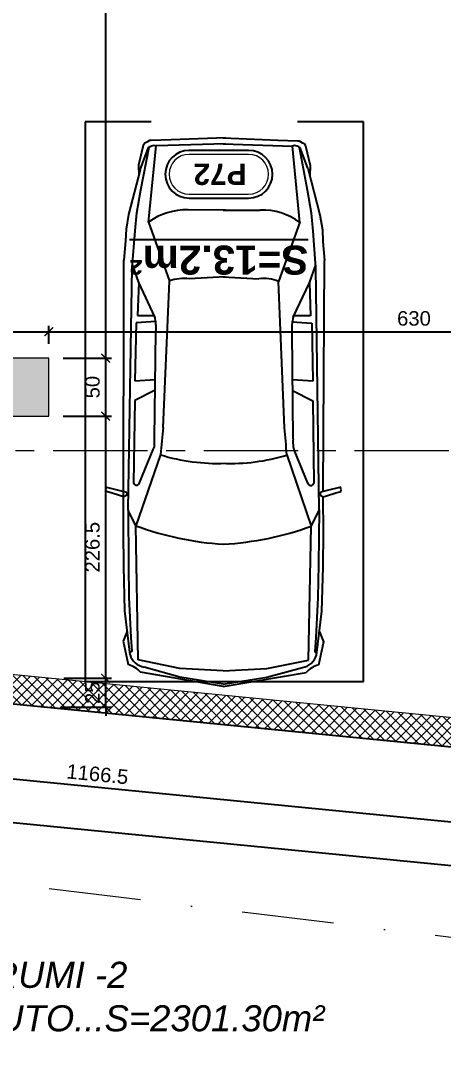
# Model space of a CAD drawing. Header units: centimetres. Extents: x 54080 to 84019, y -57712 to -39496.
# Drawn here: x 54998 to 55363, y -54622 to -53726 of the extents above; entities that cross this region are included whole.
import ezdxf
from ezdxf.enums import TextEntityAlignment as Align

# ---------------------------------------------------------------- set-up
doc = ezdxf.new("R2010")
doc.units = ezdxf.units.CM
doc.header["$LTSCALE"] = 50
doc.header["$MEASUREMENT"] = 0
for name, pattern in [('AXES', [2, 1.25, -0.25, 0.25, -0.25]), ('CACHE', [0.375, 0.25, -0.125]), ('CONTINU', [0]), ('Dot & Dashed', [335.138881, 158.75, -88.194444, 0, -88.194437])]:
    doc.linetypes.add(name, pattern=pattern)
doc.layers.get('0').update_dxf_attribs({"color": 8})
for name, color, linetype in [('AXES', 10, 'AXES'), ('BETON COUPE', 3, 'CONTINU'), ('BORD', 5, 'Continuous'), ('COTE 50ème', 1, 'Continuous'), ('FINI', 251, 'Continuous'), ('PILIER', 7, 'Continuous'), ('TEXTE', 7, 'Continuous')]:
    doc.layers.add(name, color=color, linetype=linetype)
for name, color, linetype, lineweight in [('BETON CACHE', 4, 'CACHE', 5), ('BETON HACHURE', 253, 'Continuous', 13), ('EXISTANT COUPE', 251, 'Continuous', 40), ('MACONNERIE COUPE', 7, 'Continuous', 30)]:
    doc.layers.add(name, color=color, linetype=linetype, lineweight=lineweight)
doc.layers.add('New_2D Drafting - General_Pen_No__4', color=252, linetype='Continuous', lineweight=13, true_color=0x696969)
doc.layers.add('PREFA MUR SUP TRAME', color=7, linetype='Continuous', true_color=0xd7c7ff)
doc.styles.add('BRMNAMES', font='swisseb.ttf', dxfattribs={"height": 20})
doc.styles.add('RS_TEXT_1.50', font='arial.ttf', dxfattribs={"height": 12.5})
doc.styles.add('RS_TXT_50', font='arial.ttf', dxfattribs={"height": 12.5})
doc.dimstyles.new('RS_50CM_LINEAIRE', dxfattribs={"dimscale": 5, "dimtxt": 12.5, "dimasz": 1.5, "dimexe": 1, "dimexo": 2.5, "dimgap": 1, "dimtad": 1, "dimdec": 1, "dimrnd": 0.5, "dimdsep": 46, "dimtxsty": 'RS_TXT_50', "dimblk1": 'ARCHTICK', "dimblk2": 'ARCHTICK', "dimsah": 1, "dimcen": 2.5, "dimdle": 1, "dimclrt": 4, "dimadec": 0, "dimazin": 2, "dimtfac": 1, "dimtdec": 1, "dimtix": 1, "dimtmove": 2, "dimatfit": 3, "dimfxl": 1, "dimtolj": 1, "dimtzin": 0, "dimarcsym": 0})

# ---------------------------------------------------------------- blocks, each defined once
blk = doc.blocks.new('A$C99aa3423')
at = {"layer": 'AXES', "lineweight": 5, "ltscale": 1.3}
blk.add_line((3195, -3235), (-1985, -3235), dxfattribs=at)
blk = doc.blocks.new('_ArchTick')
at = {"color": 0, "linetype": 'ByBlock', "const_width": 0.15}
blk.add_lwpolyline([(-0.5, -0.5), (0.5, 0.5)], dxfattribs=at)
blk = doc.blocks.new('*D1073')
at = {"layer": 'COTE 50ème', "color": 0, "lineweight": -2, "ltscale": 0.5, "transparency": 16777216}
for p, q in [((55071.72, -54293.67), (55071.72, -54286.17)), ((55035.75, -54293.67), (55076.72, -54293.67)), ((55071.72, -54318.55), (55071.72, -54293.67)), ((55033.31, -54318.55), (55076.72, -54318.55)), ((55071.72, -54318.55), (55071.72, -54326.05))]:
    blk.add_line(p, q, dxfattribs=at)
at = {"layer": 'Defpoints', "color": 0, "ltscale": 0.5, "transparency": 16777216}
for p in [(55023.25, -54293.67), (55071.72, -54293.67), (55020.81, -54318.55)]:
    blk.add_point(p, dxfattribs=at)
at = {"layer": 'COTE 50ème', "color": 0, "lineweight": -2, "ltscale": 0.5, "transparency": 16777216, "xscale": 7.5, "yscale": 7.5, "zscale": 7.5}
for p, rotation in [((55071.72, -54293.67), 270), ((55071.72, -54318.55), 90)]:
    blk.add_blockref('_ArchTick', p, dxfattribs=dict(at, rotation=rotation))
at = {"layer": 'COTE 50ème', "color": 4, "ltscale": 0.5, "transparency": 16777216, "insert": (55060.34, -54306.11), "char_height": 12.5, "attachment_point": 5, "rotation": 90, "style": 'RS_TXT_50'}
blk.add_mtext('\\A1;25', dxfattribs=at)
blk = doc.blocks.new('*D1074')
at = {"layer": 'COTE 50ème', "color": 0, "lineweight": -2, "ltscale": 0.5, "transparency": 16777216}
for p, q in [((55071.72, -54298.67), (55071.72, -54062.36)), ((55035.17, -54067.36), (55076.72, -54067.36)), ((55035.75, -54293.67), (55076.72, -54293.67))]:
    blk.add_line(p, q, dxfattribs=at)
at = {"layer": 'Defpoints', "color": 0, "ltscale": 0.5, "transparency": 16777216}
for p in [(55022.67, -54067.36), (55071.72, -54067.36), (55023.25, -54293.67)]:
    blk.add_point(p, dxfattribs=at)
at = {"layer": 'COTE 50ème', "color": 0, "lineweight": -2, "ltscale": 0.5, "transparency": 16777216, "xscale": 7.5, "yscale": 7.5, "zscale": 7.5}
for p, rotation in [((55071.72, -54067.36), 90), ((55071.72, -54293.67), 270)]:
    blk.add_blockref('_ArchTick', p, dxfattribs=dict(at, rotation=rotation))
at = {"layer": 'COTE 50ème', "color": 4, "ltscale": 0.5, "transparency": 16777216, "insert": (55060.34, -54180.52), "char_height": 12.5, "attachment_point": 5, "rotation": 90, "style": 'RS_TXT_50'}
blk.add_mtext('\\A1;226.5', dxfattribs=at)
blk = doc.blocks.new('*D1075')
at = {"layer": 'COTE 50ème', "color": 0, "lineweight": -2, "ltscale": 0.5, "transparency": 16777216}
for p, q in [((55035.17, -54017.36), (55076.72, -54017.36)), ((55071.72, -54072.36), (55071.72, -54012.36)), ((55035.17, -54067.36), (55076.72, -54067.36))]:
    blk.add_line(p, q, dxfattribs=at)
at = {"layer": 'Defpoints', "color": 0, "ltscale": 0.5, "transparency": 16777216}
for p in [(55022.67, -54017.36), (55071.72, -54017.36), (55022.67, -54067.36)]:
    blk.add_point(p, dxfattribs=at)
at = {"layer": 'COTE 50ème', "color": 0, "lineweight": -2, "ltscale": 0.5, "transparency": 16777216, "xscale": 7.5, "yscale": 7.5, "zscale": 7.5}
for p, rotation in [((55071.72, -54017.36), 90), ((55071.72, -54067.36), 270)]:
    blk.add_blockref('_ArchTick', p, dxfattribs=dict(at, rotation=rotation))
at = {"layer": 'COTE 50ème', "color": 4, "ltscale": 0.5, "transparency": 16777216, "insert": (55060.34, -54042.36), "char_height": 12.5, "attachment_point": 5, "rotation": 90, "style": 'RS_TXT_50'}
blk.add_mtext('\\A1;50', dxfattribs=at)
blk = doc.blocks.new('*D1076')
at = {"layer": 'COTE 50ème', "color": 0, "lineweight": -2, "ltscale": 0.5, "transparency": 16777216}
for p, q in [((55035.17, -53373.36), (55076.72, -53373.36)), ((55071.72, -54022.36), (55071.72, -53368.36)), ((55035.17, -54017.36), (55076.72, -54017.36))]:
    blk.add_line(p, q, dxfattribs=at)
at = {"layer": 'Defpoints', "color": 0, "ltscale": 0.5, "transparency": 16777216}
for p in [(55022.67, -53373.36), (55071.72, -53373.36), (55022.67, -54017.36)]:
    blk.add_point(p, dxfattribs=at)
at = {"layer": 'COTE 50ème', "color": 0, "lineweight": -2, "ltscale": 0.5, "transparency": 16777216, "xscale": 7.5, "yscale": 7.5, "zscale": 7.5}
for p, rotation in [((55071.72, -53373.36), 90), ((55071.72, -54017.36), 270)]:
    blk.add_blockref('_ArchTick', p, dxfattribs=dict(at, rotation=rotation))
at = {"layer": 'COTE 50ème', "color": 4, "ltscale": 0.5, "transparency": 16777216, "insert": (55060.34, -53695.36), "char_height": 12.5, "attachment_point": 5, "rotation": 90, "style": 'RS_TXT_50'}
blk.add_mtext('\\A1;644', dxfattribs=at)
blk = doc.blocks.new('*D1094')
at = {"layer": 'COTE 50ème', "color": 0, "lineweight": -2, "ltscale": 0.5, "transparency": 16777216}
for p, q in [((54872.67, -54004.86), (54872.67, -53989.51)), ((55022.67, -54004.86), (55022.67, -53989.51)), ((54867.67, -53994.51), (55027.67, -53994.51))]:
    blk.add_line(p, q, dxfattribs=at)
at = {"layer": 'Defpoints', "color": 0, "ltscale": 0.5, "transparency": 16777216}
for p in [(55022.67, -53994.51), (54872.67, -54017.36), (55022.67, -54017.36)]:
    blk.add_point(p, dxfattribs=at)
at = {"layer": 'COTE 50ème', "color": 0, "lineweight": -2, "ltscale": 0.5, "transparency": 16777216, "xscale": 7.5, "yscale": 7.5, "zscale": 7.5, "rotation": 180}
blk.add_blockref('_ArchTick', (54872.67, -53994.51), dxfattribs=at)
at = {"layer": 'COTE 50ème', "color": 0, "lineweight": -2, "ltscale": 0.5, "transparency": 16777216, "xscale": 7.5, "yscale": 7.5, "zscale": 7.5}
blk.add_blockref('_ArchTick', (55022.67, -53994.51), dxfattribs=at)
at = {"layer": 'COTE 50ème', "color": 4, "ltscale": 0.5, "transparency": 16777216, "insert": (54947.67, -53983.13), "char_height": 12.5, "attachment_point": 5, "style": 'RS_TXT_50'}
blk.add_mtext('\\A1;150', dxfattribs=at)
blk = doc.blocks.new('*D1095')
at = {"layer": 'COTE 50ème', "color": 0, "lineweight": -2, "ltscale": 0.5, "transparency": 16777216}
for p, q in [((55022.67, -54004.86), (55022.67, -53989.51)), ((55652.67, -54004.86), (55652.67, -53989.51)), ((55017.67, -53994.51), (55657.67, -53994.51))]:
    blk.add_line(p, q, dxfattribs=at)
at = {"layer": 'Defpoints', "color": 0, "ltscale": 0.5, "transparency": 16777216}
for p in [(55652.67, -53994.51), (55022.67, -54017.36), (55652.67, -54017.36)]:
    blk.add_point(p, dxfattribs=at)
at = {"layer": 'COTE 50ème', "color": 0, "lineweight": -2, "ltscale": 0.5, "transparency": 16777216, "xscale": 7.5, "yscale": 7.5, "zscale": 7.5, "rotation": 180}
blk.add_blockref('_ArchTick', (55022.67, -53994.51), dxfattribs=at)
at = {"layer": 'COTE 50ème', "color": 0, "lineweight": -2, "ltscale": 0.5, "transparency": 16777216, "xscale": 7.5, "yscale": 7.5, "zscale": 7.5}
blk.add_blockref('_ArchTick', (55652.67, -53994.51), dxfattribs=at)
at = {"layer": 'COTE 50ème', "color": 4, "ltscale": 0.5, "transparency": 16777216, "insert": (55337.67, -53983.12), "char_height": 12.5, "attachment_point": 5, "style": 'RS_TXT_50'}
blk.add_mtext('\\A1;630', dxfattribs=at)
blk = doc.blocks.new('*D1387')
at = {"layer": 'COTE 50ème', "color": 0, "lineweight": -2, "ltscale": 0.5, "transparency": 16777216}
for p, q in [((54488.2, -54278.81), (54482.61, -54335.75)), ((55648.88, -54445.26), (54478.12, -54330.28)), ((55651.45, -54367.92), (55643.41, -54449.74))]:
    blk.add_line(p, q, dxfattribs=at)
at = {"layer": 'Defpoints', "color": 0, "ltscale": 0.5, "transparency": 16777216}
for p in [(54489.42, -54266.37), (54483.1, -54330.77), (55652.67, -54355.48)]:
    blk.add_point(p, dxfattribs=at)
at = {"layer": 'COTE 50ème', "color": 0, "lineweight": -2, "ltscale": 0.5, "transparency": 16777216, "xscale": 7.5, "yscale": 7.5, "zscale": 7.5}
for p, rotation in [((54483.1, -54330.77), 174.3913441653871), ((55643.9, -54444.77), 354.3913441653871)]:
    blk.add_blockref('_ArchTick', p, dxfattribs=dict(at, rotation=rotation))
at = {"layer": 'COTE 50ème', "color": 4, "ltscale": 0.5, "transparency": 16777216, "insert": (55064.61, -54376.44), "char_height": 12.5, "attachment_point": 5, "rotation": 354.39134, "style": 'RS_TXT_50'}
blk.add_mtext('\\A1;1166.5', dxfattribs=at)
blk = doc.blocks.new('*D1391')
at = {"layer": 'COTE 50ème', "color": 0, "lineweight": -2, "ltscale": 0.5, "transparency": 16777216}
for p, q in [((54463.32, -54276.36), (54454.07, -54370.55)), ((59272.58, -54838.72), (54449.58, -54365.08)), ((59276.37, -54749.02), (59267.12, -54843.21))]:
    blk.add_line(p, q, dxfattribs=at)
at = {"layer": 'Defpoints', "color": 0, "ltscale": 0.5, "transparency": 16777216}
for p in [(54464.54, -54263.92), (54454.56, -54365.57), (59277.59, -54736.58)]:
    blk.add_point(p, dxfattribs=at)
at = {"layer": 'COTE 50ème', "color": 0, "lineweight": -2, "ltscale": 0.5, "transparency": 16777216, "xscale": 7.5, "yscale": 7.5, "zscale": 7.5}
for p, rotation in [((54454.56, -54365.57), 174.3913441652517), ((59267.61, -54838.23), 354.3913441652516)]:
    blk.add_blockref('_ArchTick', p, dxfattribs=dict(at, rotation=rotation))
at = {"layer": 'COTE 50ème', "color": 4, "ltscale": 0.5, "transparency": 16777216, "insert": (56862.19, -54590.57), "char_height": 12.5, "attachment_point": 5, "rotation": 354.39134, "style": 'RS_TXT_50'}
blk.add_mtext('\\A1;4836', dxfattribs=at)
blk = doc.blocks.new('PILIER')
at = {"color": 252}
blk.add_lwpolyline([(1.563, 1.2), (-1.437, 1.2, 1), (-1.437, -1.2), (1.563, -1.2, 1), (1.563, 1.2, -1)], format="xyb", dxfattribs=at)
at = {"color": 10, "lineweight": 20}
blk.add_lwpolyline([(1.563, 1), (-1.437, 1, 1), (-1.437, -1), (1.563, -1, 1)], format="xyb", close=True, dxfattribs=at)
at = {"color": 7, "style": 'BRMNAMES'}
blk.add_attdef('PILIER_TEXTE', text='', height=1.076, dxfattribs=at).set_placement((0, 0), align=Align.MIDDLE_CENTER)

msp = doc.modelspace()

# ---------------------------------------------------------------- hatches: boundary and pattern name
at = {"layer": 'BETON HACHURE', "transparency": 33554585}
h = msp.add_hatch(dxfattribs=at)
h.set_pattern_fill('ANSI37', color=256, scale=50, angle=270, style=0)
h.set_pattern_definition([(315, (861.459, 19655.393), (4.4194174, 4.4194174), []), (45, (861.459, 19655.393), (-4.4194174, 4.4194174), [])])
h.paths.add_polyline_path([(56357.67, -51847.22), (56382.67, -51847.22), (56382.67, -52172.22), (56357.67, -52172.22)], flags=0)
h.paths.add_polyline_path([(56357.67, -51847.22), (56382.67, -51847.22), (56382.67, -52172.22), (56357.67, -52172.22)], flags=0)
h.paths.add_polyline_path([(58537.67, -51987.36), (58537.67, -52037.36), (58617.67, -52037.36), (58617.67, -51987.36)], flags=0)
h.paths.add_polyline_path([(58157.67, -51987.36), (58157.67, -52037.36), (58237.67, -52037.36), (58237.67, -51987.36)], flags=0)
edge = h.paths.add_edge_path(flags=0)
edge.add_arc((58197.67, -50672.36), 40, 0, 360)
edge = h.paths.add_edge_path(flags=0)
edge.add_arc((58197.67, -49997.36), 40, 0, 360)
edge = h.paths.add_edge_path(flags=0)
edge.add_arc((58197.67, -51272.36), 40, 0, 360)
h.paths.add_polyline_path([(59277.67, -49527.22), (54853.83, -49527.22), (54464.54, -54263.92), (59277.59, -54736.58), (59277.67, -54713.51)])
edge = h.paths.add_edge_path(flags=0)
edge.add_arc((58197.67, -51272.36), 40, 0, 360)
h.paths.add_polyline_path([(56982.67, -49552.22), (56982.67, -49972.36), (57007.67, -49972.36), (57007.67, -49552.22), (58577.68, -49552.22), (58577.67, -50022.36), (58617.67, -50022.36), (58617.67, -49552.22), (59247.67, -49552.22), (59247.67, -51282.36), (58617.67, -51282.36), (58617.67, -50647.36), (58577.67, -50647.36), (58577.67, -51312.36), (59247.67, -51312.36), (59247.67, -52057.36), (58577.67, -52057.36), (58577.67, -53447.36), (58617.67, -53447.36), (58617.67, -52087.36), (59247.67, -52087.36), (59247.67, -54709.01), (58245.17, -54610.07), (58245.17, -54122.36), (58220.17, -54122.36), (58220.17, -54607.62), (56915.17, -54479.46), (56915.17, -54122.36), (56890.17, -54122.36), (56890.17, -54477.01), (55702.67, -54360.39), (55702.67, -54122.36), (55652.67, -54122.36), (55652.67, -54355.48), (54491.47, -54241.45), (54666.86, -52107.36), (54872.67, -52107.36), (54872.67, -52057.36), (54670.97, -52057.36), (54672.82, -52037.36), (54872.67, -52037.36), (54872.67, -51987.36), (54676.72, -51987.36), (54733.43, -51297.36), (54872.67, -51297.36), (54872.67, -51247.36), (54737.54, -51247.36), (54782.74, -50697.36), (54872.67, -50697.36), (54872.67, -50647.36), (54786.85, -50647.36), (54876.86, -49552.22), (55655.17, -49552.22), (55655.17, -49972.36), (55680.17, -49972.36), (55680.17, -49552.22)], flags=16)
h.paths.add_polyline_path([(58157.67, -51232.36), (58157.67, -51312.36), (58237.67, -51312.36), (58237.67, -51232.36)], flags=0)
at = {"layer": 'New_2D Drafting - General_Pen_No__4', "linetype": 'Continuous', "lineweight": 0, "true_color": 0xc7c8ca, "transparency": 33554546}
h = msp.add_hatch(color=9, dxfattribs=at)
edge = h.paths.add_edge_path()
edge.add_line((59247.67, -53474.77), (59247.67, -52087.36))
edge.add_line((59247.67, -52087.36), (58657.67, -52087.36))
edge.add_line((58657.67, -52087.36), (58657.67, -53253.16))
edge.add_arc((58307.67, -53253.16), 350, -93.08046, 0, ccw=False)
edge.add_line((58288.86, -53602.65), (58283.86, -53602.39))
edge.add_arc((58302.67, -53252.89), 350, 180, 266.91954, ccw=False)
edge.add_line((57952.67, -53252.89), (57952.67, -50634.86))
edge.add_arc((57492.67, -50634.86), 460, 0, 90)
edge.add_line((57492.67, -50174.86), (55707.67, -50174.86))
edge.add_arc((55707.67, -50634.86), 460, 90, 180)
edge.add_line((55247.67, -50634.86), (55247.67, -53323.54))
edge.add_arc((55707.67, -53323.54), 460, 180, 266.91954)
edge.add_line((55682.95, -53782.88), (57784.07, -53895.95))
edge.add_line((57784.07, -53895.95), (58492.95, -53934.1))
edge.add_arc((58611.23, -53278.74), 665.95, 259.76948, 342.88134)
edge = h.paths.add_edge_path(flags=16)
edge.add_line((57263.86, -53547.49), (55898.86, -53474.03))
edge.add_arc((55917.67, -53124.54), 350, 180, 266.91954, ccw=False)
edge.add_line((55567.67, -53124.54), (55567.67, -50844.86))
edge.add_arc((55917.67, -50844.86), 350, 90, 180, ccw=False)
edge.add_line((55917.67, -50494.86), (57282.67, -50494.86))
edge.add_arc((57282.67, -50844.86), 350, 0, 90, ccw=False)
edge.add_line((57632.67, -50844.86), (57632.67, -53198))
edge.add_arc((57282.67, -53198), 350, -93.08046, 0, ccw=False)
at = {"layer": 'PREFA MUR SUP TRAME'}
h = msp.add_hatch(color=256, dxfattribs=at)
h.paths.add_polyline_path([(57412.67, -51987.36), (57412.67, -52037.36), (57492.67, -52037.36), (57492.67, -51987.36)])
h.paths.add_polyline_path([(55702.67, -52412.36), (55682.67, -52412.36), (55682.67, -52087.36), (56127.67, -52087.36), (56127.67, -52412.36), (56107.67, -52412.36), (56107.67, -52107.36), (55917.67, -52107.36), (55917.67, -52412.36), (55892.67, -52412.36), (55892.67, -52107.36), (55702.67, -52107.36)])
h.paths.add_polyline_path([(55702.67, -52797.36), (55652.67, -52797.36), (55652.67, -52927.36), (55702.67, -52927.36)])
h.paths.add_polyline_path([(55022.67, -52847.36), (55022.67, -52797.36), (54872.67, -52797.36), (54872.67, -52847.36)])
h.paths.add_polyline_path([(55022.67, -53373.36), (55022.67, -53323.36), (54872.67, -53323.36), (54872.67, -53373.36)])
h.paths.add_polyline_path([(55702.67, -53222.36), (55652.67, -53222.36), (55652.67, -53372.36), (55702.67, -53372.36)])
h.paths.add_polyline_path([(55702.67, -53972.36), (55652.67, -53972.36), (55652.67, -54122.36), (55702.67, -54122.36)])
h.paths.add_polyline_path([(55022.67, -54067.36), (55022.67, -54017.36), (54872.67, -54017.36), (54872.67, -54067.36)])
h.paths.add_polyline_path([(55022.67, -52107.36), (55022.67, -52057.36), (54872.67, -52057.36), (54872.67, -52107.36)])
edge = h.paths.add_edge_path()
edge.add_arc((57452.67, -51272.36), 40, 0, 360)
edge = h.paths.add_edge_path()
edge.add_arc((57452.67, -50672.36), 40, 0, 360)
edge = h.paths.add_edge_path()
edge.add_arc((57572.67, -49997.36), 40, 0, 360)
h.paths.add_polyline_path([(56107.67, -53323.39), (56157.67, -53323.39), (56157.67, -53397.39), (56107.67, -53397.39)])

# ---------------------------------------------------------------- linework, layer by layer
at = {"layer": 'BETON CACHE', "color": 232, "linetype": 'Dot & Dashed', "ltscale": 0.01}
msp.add_lwpolyline([(59078.3, -54847.46), (57765.06, -54807.71), (54417.81, -54401.92), (54818.91, -49521.26), (58468.18, -49407.74), (59057.59, -49414.31)], close=True, dxfattribs=at)
at = {"layer": 'BETON COUPE', "lineweight": 5}
for points in [[(59277.67, -49527.22), (54853.83, -49527.22), (54464.54, -54263.92), (59277.59, -54736.58), (59277.67, -54713.51)], [(55022.67, -54067.36), (55022.67, -54017.36), (54872.67, -54017.36), (54872.67, -54067.36)]]:
    msp.add_lwpolyline(points, close=True, dxfattribs=at)
msp.add_lwpolyline([(58220.17, -54607.62), (56915.17, -54479.46), (56915.17, -54122.36), (56890.17, -54122.36), (56890.17, -54477.01), (55702.67, -54360.39), (55702.67, -54122.36), (55652.67, -54122.36), (55652.67, -54355.48), (54491.47, -54241.45), (54666.86, -52107.36), (54872.67, -52107.36), (54872.67, -52057.36), (54670.97, -52057.36), (54672.62, -52037.35), (54872.67, -52037.36), (54872.67, -51987.36), (54676.72, -51987.36), (54733.43, -51297.36), (54872.67, -51297.36), (54872.67, -51247.36)], dxfattribs=at)
at = {"layer": 'BORD'}
msp.add_lwpolyline([(59277.67, -54713.51), (59277.67, -49527.22), (54853.83, -49527.22), (54464.54, -54263.92), (59277.59, -54736.58)], close=True, dxfattribs=at)
at = {"layer": 'EXISTANT COUPE', "lineweight": 5}
msp.add_lwpolyline([(59247.67, -53474.77), (59247.67, -52087.36), (58657.67, -52087.36), (58657.67, -53253.16, -0.43005), (58288.86, -53602.65), (58283.86, -53602.39, -0.398553), (57952.67, -53252.89), (57952.67, -50634.86, 0.414214), (57492.67, -50174.86), (55707.67, -50174.86, 0.414214), (55247.67, -50634.86), (55247.67, -53323.54, 0.398553), (55682.95, -53782.88), (57784.07, -53895.95), (58492.95, -53934.1, 0.379424), (59247.67, -53474.77)], format="xyb", close=True, dxfattribs=at)
at = {"layer": 'FINI'}
for p, q in [((55110.95, -53813.54), (55054.11, -53813.54)), ((55054.11, -53813.54), (55054.11, -54296.7)), ((55294.11, -53813.54), (55237.27, -53813.54)), ((55294.11, -54296.7), (55294.11, -53813.54)), ((55109.47, -53829.6), (55107.2, -53830.99)), ((55110.84, -53829.58), (55109.47, -53829.6)), ((55128.12, -53828.95), (55110.84, -53829.58)), ((55175.09, -53827.13), (55128.12, -53828.95)), ((55173.13, -53827.12), (55220.09, -53829.14)), ((55220.09, -53829.14), (55237.37, -53829.84)), ((55237.37, -53829.84), (55238.74, -53829.86)), ((55238.74, -53829.86), (55241, -53831.27)), ((55104.03, -53833.77), (55100.1, -53850.73)), ((55101.51, -53854.83), (55108.62, -53835.55)), ((55102.16, -53872.2), (55109.14, -53835.19)), ((55105.38, -53831.93), (55104.03, -53833.77)), ((55107.2, -53830.99), (55105.38, -53831.93)), ((55108.62, -53835.55), (55109.98, -53834.62)), ((55108.67, -53900), (55115.38, -53834.22)), ((55109.98, -53834.62), (55111.35, -53834.15)), ((55111.35, -53834.15), (55113.63, -53833.67)), ((55113.63, -53833.67), (55115.38, -53834.22)), ((55175.08, -53832.42), (55115.38, -53834.22)), ((55173.12, -53832.42), (55232.81, -53834.47)), ((55234.56, -53833.92), (55232.81, -53834.47)), ((55239.25, -53900.27), (55232.81, -53834.47)), ((55236.84, -53834.41), (55234.56, -53833.92)), ((55238.21, -53834.89), (55236.84, -53834.41)), ((55239.56, -53835.82), (55238.21, -53834.89)), ((55245.87, -53872.5), (55239.04, -53835.46)), ((55246.16, -53853.3), (55239.56, -53835.82)), ((55241, -53831.27), (55242.82, -53832.21)), ((55242.82, -53832.21), (55244.16, -53834.06)), ((55244.16, -53834.06), (55248.02, -53851.04)), ((55101.51, -53854.83), (55091.42, -53893.35)), ((55100.1, -53850.73), (55100.2, -53859.85)), ((55246.16, -53853.3), (55256.53, -53893.69)), ((55248.02, -53851.04), (55247.89, -53860.03)), ((55098.72, -53891.9), (55102.16, -53872.2)), ((55249.24, -53892.21), (55245.87, -53872.5)), ((55097.06, -53907.46), (55098.72, -53891.9)), ((55174.96, -53889.51), (55142.85, -53889.44)), ((55173, -53889.51), (55205.11, -53889.57)), ((55250.83, -53907.78), (55249.24, -53892.21)), ((55091.42, -53893.35), (55089.27, -53906.17)), ((55108.68, -53899.86), (55126.81, -53950.94)), ((55239.24, -53900.13), (55220.9, -53951.13)), ((55256.53, -53893.69), (55258.62, -53906.53)), ((55089.27, -53906.17), (55088.92, -53916.24)), ((55094.66, -53939.04), (55097.06, -53907.46)), ((55253.1, -53939.37), (55250.83, -53907.78)), ((55258.62, -53906.53), (55258.93, -53916.59)), ((55088.92, -53916.24), (55087.27, -53932.72)), ((55258.93, -53916.59), (55260.51, -53933.08)), ((55087.08, -54167.29), (55087.27, -53932.72)), ((55100.29, -53951.94), (55094.85, -53936.53)), ((55247.42, -53952.25), (55252.92, -53936.86)), ((55259.36, -54131.97), (55260.51, -53933.08)), ((55090.98, -54148.04), (55094.66, -53939.04)), ((55255.91, -54148.38), (55253.1, -53939.37)), ((55100.29, -53951.94), (55099.17, -53980.59)), ((55114.02, -53981.68), (55100.29, -53951.94)), ((55121.25, -54077.17), (55126.81, -53950.94)), ((55174.86, -53947.03), (55143.79, -53948.85)), ((55172.87, -53947.03), (55203.93, -53948.98)), ((55225.94, -54077.38), (55220.9, -53951.13)), ((55233.56, -53981.92), (55247.42, -53952.25)), ((55247.42, -53952.25), (55248.42, -53980.89)), ((55099.17, -53980.59), (55113.4, -53980.61)), ((55248.42, -53980.89), (55234.06, -53980.86)), ((55098.09, -53986.95), (55096.93, -54036.8)), ((55114.87, -53985.78), (55098.09, -53986.95)), ((55232.69, -53986.03), (55249.47, -53987.26)), ((55249.47, -53987.26), (55250.42, -54037.12)), ((55113.8, -54086.7), (55115.05, -53994.41)), ((55233.35, -54086.95), (55232.48, -53994.65)), ((55096.93, -54036.8), (55114.49, -54035.81)), ((55250.42, -54037.12), (55232.87, -54036.05)), ((55114.36, -54045.09), (55096.89, -54053.78)), ((55232.95, -54045.33), (55250.39, -54054.1)), ((55096.89, -54053.78), (55095.69, -54124.85)), ((55250.39, -54054.1), (55251.3, -54125.17)), ((55100.99, -54124.86), (55112.72, -54096.24)), ((55246, -54125.16), (55234.39, -54096.5)), ((55119.08, -54100.5), (55097.73, -54161.98)), ((55228.01, -54100.73), (55249.1, -54162.3)), ((55071.84, -54130.93), (55072.43, -54128.67)), ((55072.28, -54132.3), (55071.84, -54130.93)), ((55073.19, -54132.77), (55072.28, -54132.3)), ((55072.32, -54128.64), (55085.08, -54131.98)), ((55076.38, -54133.72), (55073.19, -54132.77)), ((55084.58, -54136.09), (55076.38, -54133.72)), ((55085.08, -54131.98), (55089.65, -54132.95)), ((55087.41, -54132.47), (55087.41, -54131.97)), ((55089.65, -54132.95), (55090.08, -54134.78)), ((55090.08, -54134.78), (55090.07, -54135.7)), ((55257.12, -54132.95), (55256.69, -54134.78)), ((55256.69, -54134.78), (55256.7, -54135.7)), ((55261.68, -54131.98), (55257.12, -54132.95)), ((55259.36, -54132.47), (55259.36, -54131.97)), ((55274.45, -54128.64), (55261.68, -54131.98)), ((55262.19, -54136.09), (55270.39, -54133.72)), ((55270.39, -54133.72), (55273.58, -54132.77)), ((55273.58, -54132.77), (55274.49, -54132.3)), ((55274.93, -54130.93), (55274.34, -54128.67)), ((55274.49, -54132.3), (55274.93, -54130.93)), ((55087.32, -54137.04), (55084.58, -54136.09)), ((55090.07, -54135.7), (55087.32, -54137.04)), ((55256.7, -54135.7), (55259.45, -54137.04)), ((55259.74, -54167.64), (55259.41, -54137.04)), ((55259.45, -54137.04), (55262.19, -54136.09)), ((55090.98, -54148.04), (55091.49, -54195.13)), ((55097.73, -54161.98), (55090.99, -54148.42)), ((55249.1, -54162.3), (55255.9, -54148.76)), ((55255.91, -54148.38), (55255.2, -54195.47)), ((55087.4, -54197), (55087.08, -54167.29)), ((55099.61, -54277.62), (55097.73, -54161.98)), ((55246.74, -54277.92), (55249.1, -54162.3)), ((55259.29, -54197.36), (55259.74, -54167.64)), ((55088.27, -54235.4), (55087.4, -54197)), ((55091.49, -54195.13), (55091.81, -54223.93)), ((55255.2, -54195.47), (55254.77, -54224.27)), ((55258.26, -54235.75), (55259.29, -54197.36)), ((55091.81, -54223.93), (55093.55, -54258.21)), ((55254.77, -54224.27), (55252.89, -54258.54)), ((55092.8, -54273.3), (55088.27, -54235.4)), ((55253.57, -54273.64), (55258.26, -54235.75)), ((55090.38, -54253.07), (55086.92, -54261.68)), ((55093.55, -54258.21), (55094.14, -54270.55)), ((55252.89, -54258.54), (55252.24, -54270.87)), ((55256.08, -54253.41), (55259.51, -54262.04)), ((55086.92, -54261.68), (55091.12, -54281.84)), ((55259.51, -54262.04), (55255.22, -54282.18)), ((55094.14, -54270.55), (55092.57, -54271.35)), ((55135.67, -54285.12), (55099.61, -54277.62)), ((55210.66, -54285.27), (55246.74, -54277.92)), ((55252.24, -54270.87), (55253.82, -54271.69)), ((55135.65, -54292.54), (55104.9, -54283.99)), ((55173.16, -54287.22), (55135.67, -54285.12)), ((55173.16, -54287.22), (55210.66, -54285.27)), ((55210.64, -54292.7), (55241.43, -54284.28)), ((55173.13, -54300.8), (55101.71, -54288.23)), ((55173.14, -54298.7), (55135.65, -54292.54)), ((55173.13, -54300.8), (55244.6, -54288.53)), ((55173.14, -54298.7), (55210.64, -54292.7)), ((55294.11, -54296.7), (55054.11, -54296.7))]:
    msp.add_line(p, q, dxfattribs=at)
for centre, major_axis, ratio, start_param, end_param in [((55140.78, -53942.77), (-0.57, 53.36), 1, -0.04965, 0.632628), ((55206.97, -53942.91), (-0.48, 53.36), 1, -0.656582, 0.025696), ((55139.44, -53992.78), (-0.78, -44.14), 1, 3.06056, 3.452838), ((55208.09, -53992.92), (-1.25, -44.24), 0.85675, 2.830193, 3.284587), ((55080.34, -53990.82), (-0.83, 34.89), 1, 4.585523, 4.953624), ((55267.21, -53991.21), (-0.82, -34.89), 1, 4.466762, 4.834863), ((56209.45, -54190.13), (-1069.03, 232.64), 1, 0.110836, 0.132256), ((54137.28, -54185.85), (-48.28, 1092.99), 1, -1.537057, -1.515637), ((55033.68, -54089.18), (-0.77, -80.15), 0.999999, 1.522288, 1.611465), ((55313.45, -54089.76), (-2.06, -80.13), 1, 4.702988, 4.792166), ((55102.04, -54090.46), (-10.66, 5.81), 1, 3.144817, 3.358791), ((55245.09, -54090.76), (-1.35, 12.07), 1, 1.736829, 1.950804), ((55168.64, -53938.43), (-1.6, -169.78), 1, -0.287391, 0.04404), ((55179.13, -53938.45), (-0.75, -169.79), 1, -0.03434, 0.297091), ((55098.34, -54124.33), (-0.88, 2.56), 1, 1.435807, 4.182632), ((55248.65, -54124.64), (-0.88, 2.56), 1, 1.435807, 4.182632), ((55181.57, -53975.45), (-230.33, 30.21), 0.871542, 1.314587, 1.649297), ((55166.04, -53975.42), (-230.45, -29.26), 0.871538, 1.492296, 1.827005), ((55107.18, -54269.22), (-0.38, -14.94), 1, -1.269219, -0.12741), ((55239.22, -54269.5), (-0.38, 14.94), 1, 3.264527, 4.406336), ((55085.09, -54303.83), (-0.28, -22.79), 1, 2.33652, 2.886122), ((55261.16, -54304.19), (-2.55, 22.65), 1, 0.151456, 0.701058)]:
    msp.add_ellipse(centre, major_axis=major_axis, ratio=ratio, start_param=start_param, end_param=end_param, dxfattribs=at)

# ---------------------------------------------------------------- block references
at = {"layer": 'MACONNERIE COUPE', "lineweight": 5, "ltscale": 0.5}
msp.add_blockref('A$C99aa3423', (56202.67, -50862.36), dxfattribs=at)
at = {"layer": 'PILIER', "xscale": 17.145, "yscale": 17.145, "zscale": 17.145, "rotation": 180}
msp.add_blockref('PILIER', (55170.43, -53858.66), dxfattribs=at).add_auto_attribs({'PILIER_TEXTE': 'P72'})

# ---------------------------------------------------------------- texts
at = {"layer": 'TEXTE', "insert": (55169.34, -53932.52), "char_height": 25, "width": 958.4363, "attachment_point": 5, "rotation": 180, "style": 'RS_TEXT_1.50'}
msp.add_mtext('{\\fArial|b1|i0|c0|p34;\\LS=13.2m²}', dxfattribs=at)
at = {"layer": 'TEXTE', "insert": (54937.67, -54571.39), "char_height": 37.5, "width": 661.2314, "attachment_point": 5, "style": 'RS_TEXT_1.50'}
msp.add_mtext('{\\fArial|b0|i1|c0|p34;\\H0.6x;BAZA E BODRUMI -2\\PSIPERFAQE TOTALE BRUTO...S=2301.30m²}', dxfattribs=at)

# ---------------------------------------------------------------- dimensions: what is measured, and where the dimension line sits
at = {"layer": 'COTE 50ème', "ltscale": 0.5}
for base, p1, p2, angle, picture, middle in [((55071.72, -53373.36), (55022.67, -54017.36), (55022.67, -53373.36), 90, '*D1076', (55060.34, -53695.36)), ((55071.72, -54017.36), (55022.67, -54067.36), (55022.67, -54017.36), 90, '*D1075', (55060.34, -54042.36)), ((55071.72, -54067.36), (55023.25, -54293.67), (55022.67, -54067.36), 90, '*D1074', (55060.34, -54180.52)), ((54483.1, -54330.77), (55652.67, -54355.48), (54489.42, -54266.37), 354.39134, '*D1387', (55064.61, -54376.44)), ((55071.72, -54293.67), (55020.81, -54318.55), (55023.25, -54293.67), 90, '*D1073', (55060.34, -54306.11))]:
    dim = msp.add_linear_dim(base=base, p1=p1, p2=p2, angle=angle, dimstyle='RS_50CM_LINEAIRE', dxfattribs=at)
    dim.commit()
    dim.dimension.update_dxf_attribs({"geometry": picture, "text_midpoint": middle})
for base, p1, p2, picture, middle in [((55022.67, -53994.51), (54872.67, -54017.36), (55022.67, -54017.36), '*D1094', (54947.67, -53983.13)), ((55652.67, -53994.51), (55022.67, -54017.36), (55652.67, -54017.36), '*D1095', (55337.67, -53983.12))]:
    dim = msp.add_linear_dim(base=base, p1=p1, p2=p2, dimstyle='RS_50CM_LINEAIRE', dxfattribs=at)
    dim.commit()
    dim.dimension.update_dxf_attribs({"geometry": picture, "text_midpoint": middle})
dim = msp.add_aligned_dim(p1=(59277.59, -54736.58), p2=(54464.54, -54263.92), distance=102.14, dimstyle='RS_50CM_LINEAIRE', dxfattribs=at)
dim.commit()
dim.dimension.update_dxf_attribs({"geometry": '*D1391', "text_midpoint": (56862.19, -54590.57)})

doc.saveas('drawing.dxf')
